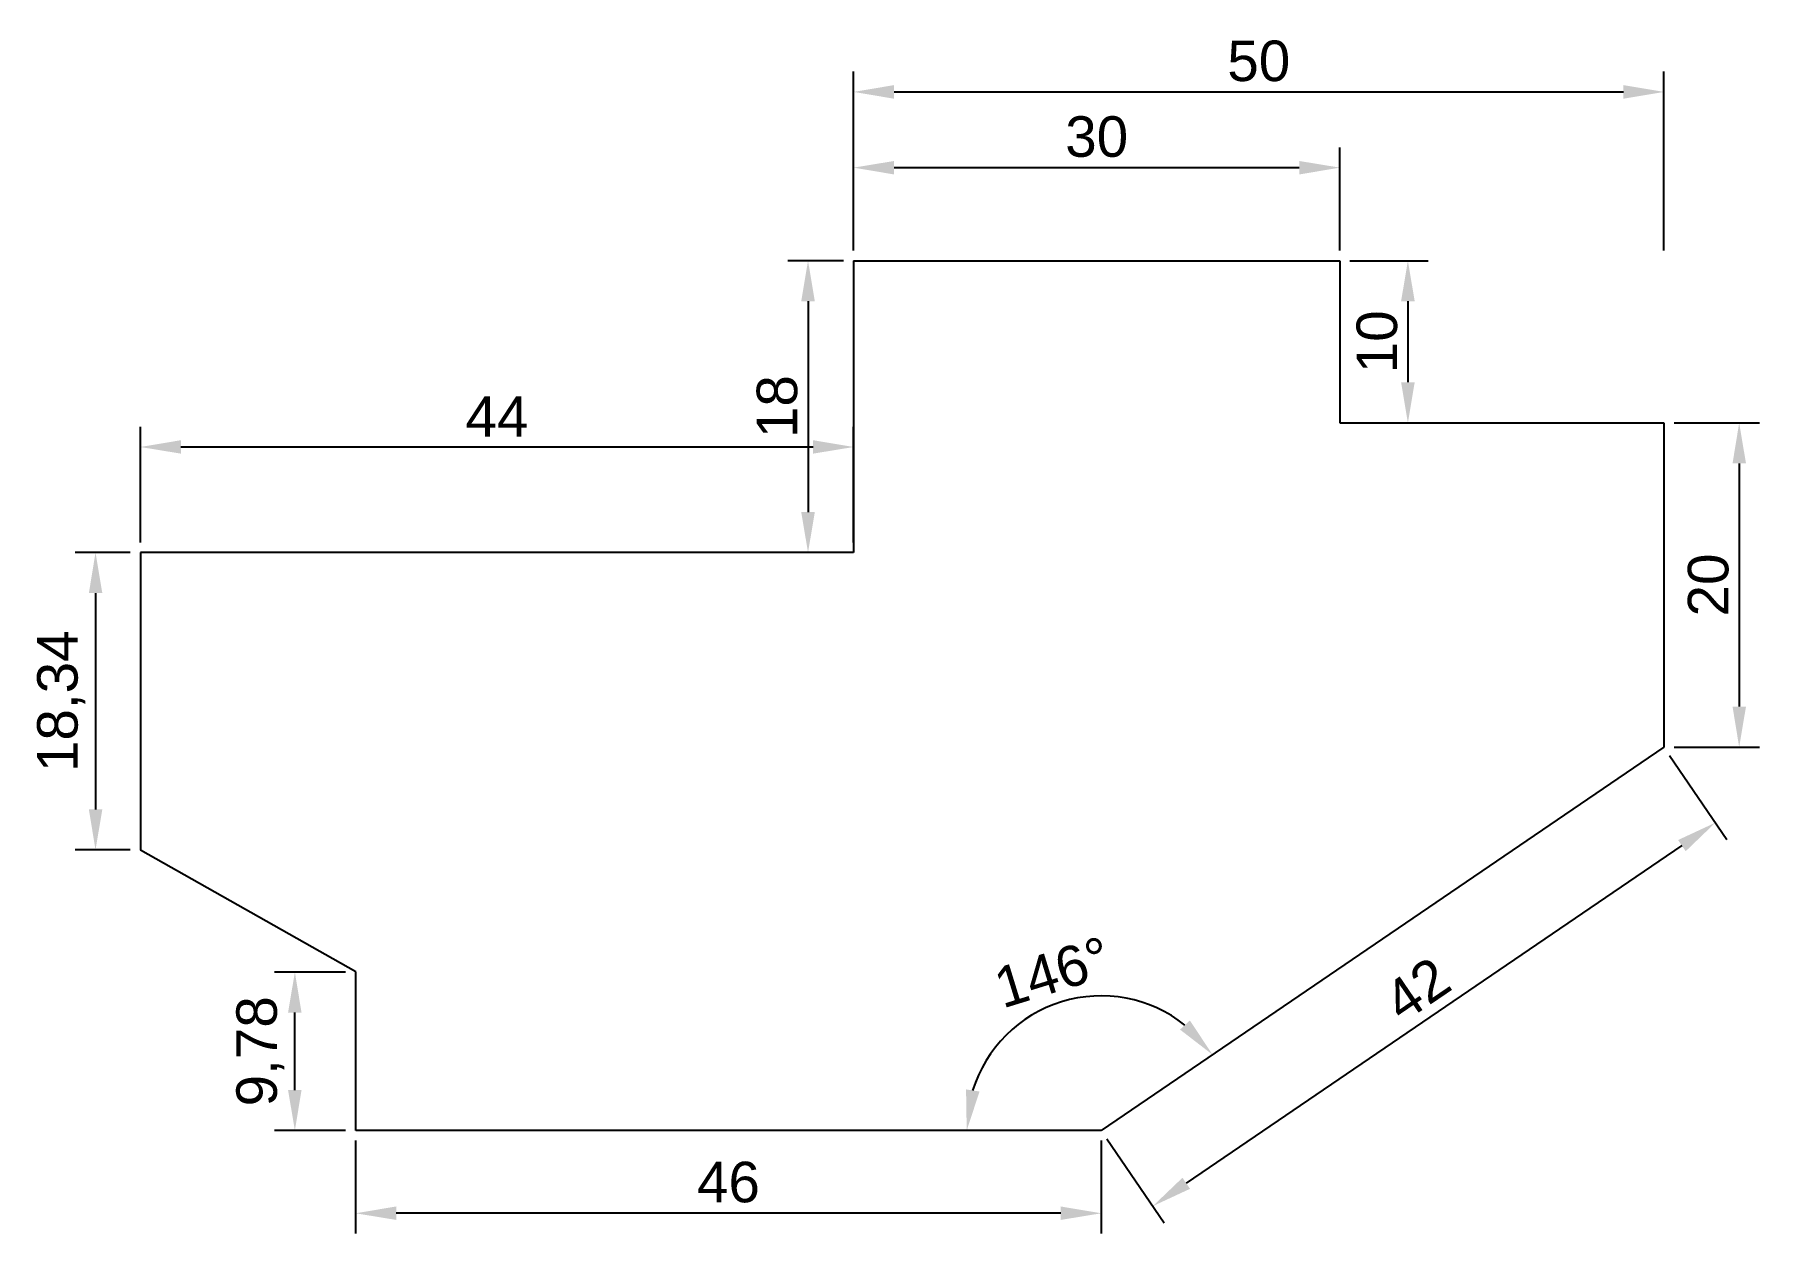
# Model space of a CAD drawing. Header units: millimetres. Extents: x 0 to 106, y 26 to 100.
import ezdxf

# ---------------------------------------------------------------- set-up
doc = ezdxf.new("R2010")
doc.units = ezdxf.units.MM
doc.header["$MEASUREMENT"] = 0
doc.styles.get("Standard").update_dxf_attribs({"font": 'arial.ttf'})
doc.dimstyles.new('ISO-25', dxfattribs={"dimtxt": 2.5, "dimasz": 2.5, "dimexe": 1.25, "dimexo": 0.625, "dimtad": 1, "dimtxsty": 'Standard', "dimcen": 2.5, "dimadec": 0, "dimazin": 0, "dimtfac": 1, "dimtmove": 0, "dimatfit": 3, "dimfxl": 1, "dimarcsym": 0})

# ---------------------------------------------------------------- blocks, each defined once
blk = doc.blocks.new('*D2')
at = {"color": 0, "lineweight": -2, "transparency": 16777216}
for p, q in [((50.07, 86.27), (50.07, 92.64)), ((80.07, 86.27), (80.07, 92.64)), ((52.57, 91.39), (77.57, 91.39))]:
    blk.add_line(p, q, dxfattribs=at)
at = {"color": 0, "transparency": 16777216}
for points in [[(52.57, 91.8), (52.57, 90.97), (50.07, 91.39)], [(77.57, 91.8), (77.57, 90.97), (80.07, 91.39)]]:
    blk.add_solid(points, dxfattribs=at)
at = {"layer": 'Defpoints', "color": 0, "transparency": 16777216}
for p in [(80.07, 91.39), (50.07, 85.65), (80.07, 85.65)]:
    blk.add_point(p, dxfattribs=at)
at = {"color": 0, "transparency": 16777216, "insert": (65.07, 93.29), "char_height": 2.5, "attachment_point": 5}
blk.add_mtext('30', dxfattribs=at)
blk = doc.blocks.new('*D3')
at = {"color": 0, "lineweight": -2, "transparency": 16777216}
for p, q in [((80.69, 85.65), (85.52, 85.65)), ((84.27, 83.15), (84.27, 78.15)), ((80.69, 75.65), (85.52, 75.65))]:
    blk.add_line(p, q, dxfattribs=at)
at = {"color": 0, "transparency": 16777216}
for points in [[(83.85, 83.15), (84.69, 83.15), (84.27, 85.65)], [(83.85, 78.15), (84.69, 78.15), (84.27, 75.65)]]:
    blk.add_solid(points, dxfattribs=at)
at = {"layer": 'Defpoints', "color": 0, "transparency": 16777216}
for p in [(80.07, 85.65), (80.07, 75.65), (84.27, 75.65)]:
    blk.add_point(p, dxfattribs=at)
at = {"color": 0, "transparency": 16777216, "insert": (82.37, 80.65), "char_height": 2.5, "attachment_point": 5, "rotation": 90}
blk.add_mtext('10', dxfattribs=at)
blk = doc.blocks.new('*D4')
at = {"color": 0, "lineweight": -2, "transparency": 16777216}
for p, q in [((50.07, 86.27), (50.07, 97.31)), ((100.07, 86.27), (100.07, 97.31)), ((52.57, 96.06), (97.57, 96.06))]:
    blk.add_line(p, q, dxfattribs=at)
at = {"color": 0, "transparency": 16777216}
for points in [[(52.57, 96.48), (52.57, 95.64), (50.07, 96.06)], [(97.57, 96.48), (97.57, 95.64), (100.07, 96.06)]]:
    blk.add_solid(points, dxfattribs=at)
at = {"layer": 'Defpoints', "color": 0, "transparency": 16777216}
for p in [(100.07, 96.06), (50.07, 85.65), (100.07, 85.65)]:
    blk.add_point(p, dxfattribs=at)
at = {"color": 0, "transparency": 16777216, "insert": (75.07, 97.96), "char_height": 2.5, "attachment_point": 5}
blk.add_mtext('50', dxfattribs=at)
blk = doc.blocks.new('*D5')
at = {"color": 0, "lineweight": -2, "transparency": 16777216}
for p, q in [((49.44, 85.65), (46.01, 85.65)), ((47.26, 83.15), (47.26, 70.15)), ((49.44, 67.65), (46.01, 67.65))]:
    blk.add_line(p, q, dxfattribs=at)
at = {"color": 0, "transparency": 16777216}
for points in [[(46.84, 83.15), (47.68, 83.15), (47.26, 85.65)], [(46.84, 70.15), (47.68, 70.15), (47.26, 67.65)]]:
    blk.add_solid(points, dxfattribs=at)
at = {"layer": 'Defpoints', "color": 0, "transparency": 16777216}
for p in [(50.07, 85.65), (47.26, 67.65), (50.07, 67.65)]:
    blk.add_point(p, dxfattribs=at)
at = {"color": 0, "transparency": 16777216, "insert": (45.36, 76.65), "char_height": 2.5, "attachment_point": 5, "rotation": 90}
blk.add_mtext('18', dxfattribs=at)
blk = doc.blocks.new('*D6')
at = {"color": 0, "lineweight": -2, "transparency": 16777216}
for p, q in [((6.07, 68.27), (6.07, 75.41)), ((50.07, 68.27), (50.07, 75.41)), ((47.57, 74.16), (8.57, 74.16))]:
    blk.add_line(p, q, dxfattribs=at)
at = {"color": 0, "transparency": 16777216}
for points in [[(8.57, 74.58), (8.57, 73.75), (6.07, 74.16)], [(47.57, 74.58), (47.57, 73.75), (50.07, 74.16)]]:
    blk.add_solid(points, dxfattribs=at)
at = {"layer": 'Defpoints', "color": 0, "transparency": 16777216}
for p in [(6.07, 74.16), (6.07, 67.65), (50.07, 67.65)]:
    blk.add_point(p, dxfattribs=at)
at = {"color": 0, "transparency": 16777216, "insert": (28.07, 76.04), "char_height": 2.5, "attachment_point": 5}
blk.add_mtext('44', dxfattribs=at)
blk = doc.blocks.new('*D7')
at = {"color": 0, "lineweight": -2, "transparency": 16777216}
for p, q in [((5.44, 67.65), (2.05, 67.65)), ((3.3, 65.15), (3.3, 51.81)), ((5.44, 49.31), (2.05, 49.31))]:
    blk.add_line(p, q, dxfattribs=at)
at = {"color": 0, "transparency": 16777216}
for points in [[(2.89, 65.15), (3.72, 65.15), (3.3, 67.65)], [(2.89, 51.81), (3.72, 51.81), (3.3, 49.31)]]:
    blk.add_solid(points, dxfattribs=at)
at = {"layer": 'Defpoints', "color": 0, "transparency": 16777216}
for p in [(6.07, 67.65), (3.3, 49.31), (6.07, 49.31)]:
    blk.add_point(p, dxfattribs=at)
at = {"color": 0, "transparency": 16777216, "insert": (1.18, 58.48), "char_height": 2.5, "attachment_point": 5, "rotation": 90}
blk.add_mtext('18,34', dxfattribs=at)
blk = doc.blocks.new('*D8')
at = {"color": 0, "lineweight": -2, "transparency": 16777216}
for p, q in [((18.73, 41.78), (14.35, 41.78)), ((15.6, 34.5), (15.6, 39.28)), ((18.73, 32), (14.35, 32))]:
    blk.add_line(p, q, dxfattribs=at)
at = {"color": 0, "transparency": 16777216}
for points in [[(15.18, 39.28), (16.01, 39.28), (15.6, 41.78)], [(15.18, 34.5), (16.01, 34.5), (15.6, 32)]]:
    blk.add_solid(points, dxfattribs=at)
at = {"layer": 'Defpoints', "color": 0, "transparency": 16777216}
for p in [(15.6, 41.78), (19.35, 41.78), (19.35, 32)]:
    blk.add_point(p, dxfattribs=at)
at = {"color": 0, "transparency": 16777216, "insert": (13.47, 36.89), "char_height": 2.5, "attachment_point": 5, "rotation": 90}
blk.add_mtext('9,78', dxfattribs=at)
blk = doc.blocks.new('*D9')
at = {"color": 0, "lineweight": -2, "transparency": 16777216}
for p, q in [((19.35, 31.38), (19.35, 25.65)), ((65.35, 31.38), (65.35, 25.65)), ((62.85, 26.9), (21.85, 26.9))]:
    blk.add_line(p, q, dxfattribs=at)
at = {"color": 0, "transparency": 16777216}
for points in [[(21.85, 27.32), (21.85, 26.49), (19.35, 26.9)], [(62.85, 27.32), (62.85, 26.49), (65.35, 26.9)]]:
    blk.add_solid(points, dxfattribs=at)
at = {"layer": 'Defpoints', "color": 0, "transparency": 16777216}
for p in [(19.35, 32), (65.35, 32), (19.35, 26.9)]:
    blk.add_point(p, dxfattribs=at)
at = {"color": 0, "transparency": 16777216, "insert": (42.35, 28.81), "char_height": 2.5, "attachment_point": 5}
blk.add_mtext('46', dxfattribs=at)
blk = doc.blocks.new('*D10')
at = {"color": 0, "lineweight": -2, "transparency": 16777216}
for p, q in [((100.69, 75.65), (105.96, 75.65)), ((104.71, 73.15), (104.71, 58.15)), ((100.69, 55.65), (105.96, 55.65))]:
    blk.add_line(p, q, dxfattribs=at)
at = {"color": 0, "transparency": 16777216}
for points in [[(104.3, 73.15), (105.13, 73.15), (104.71, 75.65)], [(104.3, 58.15), (105.13, 58.15), (104.71, 55.65)]]:
    blk.add_solid(points, dxfattribs=at)
at = {"layer": 'Defpoints', "color": 0, "transparency": 16777216}
for p in [(100.07, 75.65), (100.07, 55.65), (104.71, 55.65)]:
    blk.add_point(p, dxfattribs=at)
at = {"color": 0, "transparency": 16777216, "insert": (102.81, 65.65), "char_height": 2.5, "attachment_point": 5, "rotation": 90}
blk.add_mtext('20', dxfattribs=at)
blk = doc.blocks.new('*D11')
at = {"color": 0, "lineweight": -2, "transparency": 16777216}
for p, q in [((100.42, 55.13), (103.94, 49.95)), ((101.17, 49.58), (70.59, 28.75)), ((65.7, 31.49), (69.23, 26.31))]:
    blk.add_line(p, q, dxfattribs=at)
at = {"color": 0, "transparency": 16777216}
for points in [[(100.94, 49.92), (101.41, 49.23), (103.24, 50.99)], [(70.36, 29.09), (70.83, 28.41), (68.53, 27.34)]]:
    blk.add_solid(points, dxfattribs=at)
at = {"layer": 'Defpoints', "color": 0, "transparency": 16777216}
for p in [(100.07, 55.65), (65.35, 32), (68.53, 27.34)]:
    blk.add_point(p, dxfattribs=at)
at = {"color": 0, "transparency": 16777216, "insert": (84.83, 40.72), "char_height": 2.5, "attachment_point": 5, "rotation": 34.2573}
blk.add_mtext('42', dxfattribs=at)
blk = doc.blocks.new('*D12')
at = {"color": 0, "lineweight": -2, "transparency": 16777216}
blk.add_arc((65.35, 32), 8.31, 51.5703, 162.6871, dxfattribs=at)
at = {"color": 0, "transparency": 16777216}
for points in [[(70.82, 38.79), (70.21, 38.23), (72.22, 36.68)], [(57.84, 34.41), (57.01, 34.54), (57.05, 32)]]:
    blk.add_solid(points, dxfattribs=at)
at = {"layer": 'Defpoints', "color": 0, "transparency": 16777216}
for p in [(100.07, 55.65), (66.39, 40.24), (19.35, 32), (65.35, 32), (65.35, 32)]:
    blk.add_point(p, dxfattribs=at)
at = {"color": 0, "transparency": 16777216, "insert": (62.35, 41.76), "char_height": 2.5, "attachment_point": 5, "rotation": 17.1287}
blk.add_mtext('146°', dxfattribs=at)

msp = doc.modelspace()

# ---------------------------------------------------------------- linework, layer by layer
for p, q in [((50.067, 85.645), (80.067, 85.645)), ((50.067, 85.645), (50.067, 67.645)), ((80.067, 85.645), (80.067, 75.645)), ((80.067, 75.645), (100.067, 75.645)), ((100.067, 75.645), (100.067, 55.645)), ((50.067, 67.645), (6.067, 67.645)), ((6.067, 67.645), (6.067, 49.305)), ((100.067, 55.645), (65.353, 32.003)), ((19.353, 41.783), (6.067, 49.305)), ((19.353, 32.003), (19.353, 41.783)), ((65.353, 32.003), (19.353, 32.003))]:
    msp.add_line(p, q)

# ---------------------------------------------------------------- dimensions: what is measured, and where the dimension line sits
for base, p1, p2, picture, middle in [((100.067, 96.059), (50.067, 85.645), (100.067, 85.645), '*D4', (75.067, 97.96)), ((80.067, 91.386), (50.067, 85.645), (80.067, 85.645), '*D2', (65.067, 93.288)), ((6.067, 74.164), (50.067, 67.645), (6.067, 67.645), '*D6', (28.067, 76.039)), ((19.353, 26.904), (65.353, 32.003), (19.353, 32.003), '*D9', (42.353, 28.805))]:
    dim = msp.add_linear_dim(base=base, p1=p1, p2=p2, dimstyle='ISO-25')
    dim.commit()
    dim.dimension.update_dxf_attribs({"geometry": picture, "text_midpoint": middle})
for base, p1, p2, picture, middle in [((47.261, 67.645), (50.067, 85.645), (50.067, 67.645), '*D5', (45.36, 76.645)), ((84.271, 75.645), (80.067, 85.645), (80.067, 75.645), '*D3', (82.37, 80.645)), ((104.713, 55.645), (100.067, 75.645), (100.067, 55.645), '*D10', (102.812, 65.645)), ((3.303, 49.305), (6.067, 67.645), (6.067, 49.305), '*D7', (1.176, 58.475)), ((15.595, 41.783), (19.353, 32.003), (19.353, 41.783), '*D8', (13.468, 36.893))]:
    dim = msp.add_linear_dim(base=base, p1=p1, p2=p2, angle=90, dimstyle='ISO-25')
    dim.commit()
    dim.dimension.update_dxf_attribs({"geometry": picture, "text_midpoint": middle})
dim = msp.add_angular_dim_2l(base=(66.388, 40.243), line1=((100.067, 55.645), (65.353, 32.003)), line2=((65.353, 32.003), (19.353, 32.003)), dimstyle='ISO-25')
dim.commit()
dim.dimension.update_dxf_attribs({"geometry": '*D12', "text_midpoint": (62.347, 41.757)})
dim = msp.add_aligned_dim(p1=(100.067, 55.645), p2=(65.353, 32.003), distance=5.638, dimstyle='ISO-25')
dim.commit()
dim.dimension.update_dxf_attribs({"geometry": '*D11', "text_midpoint": (84.825, 40.718)})

doc.saveas('drawing.dxf')
